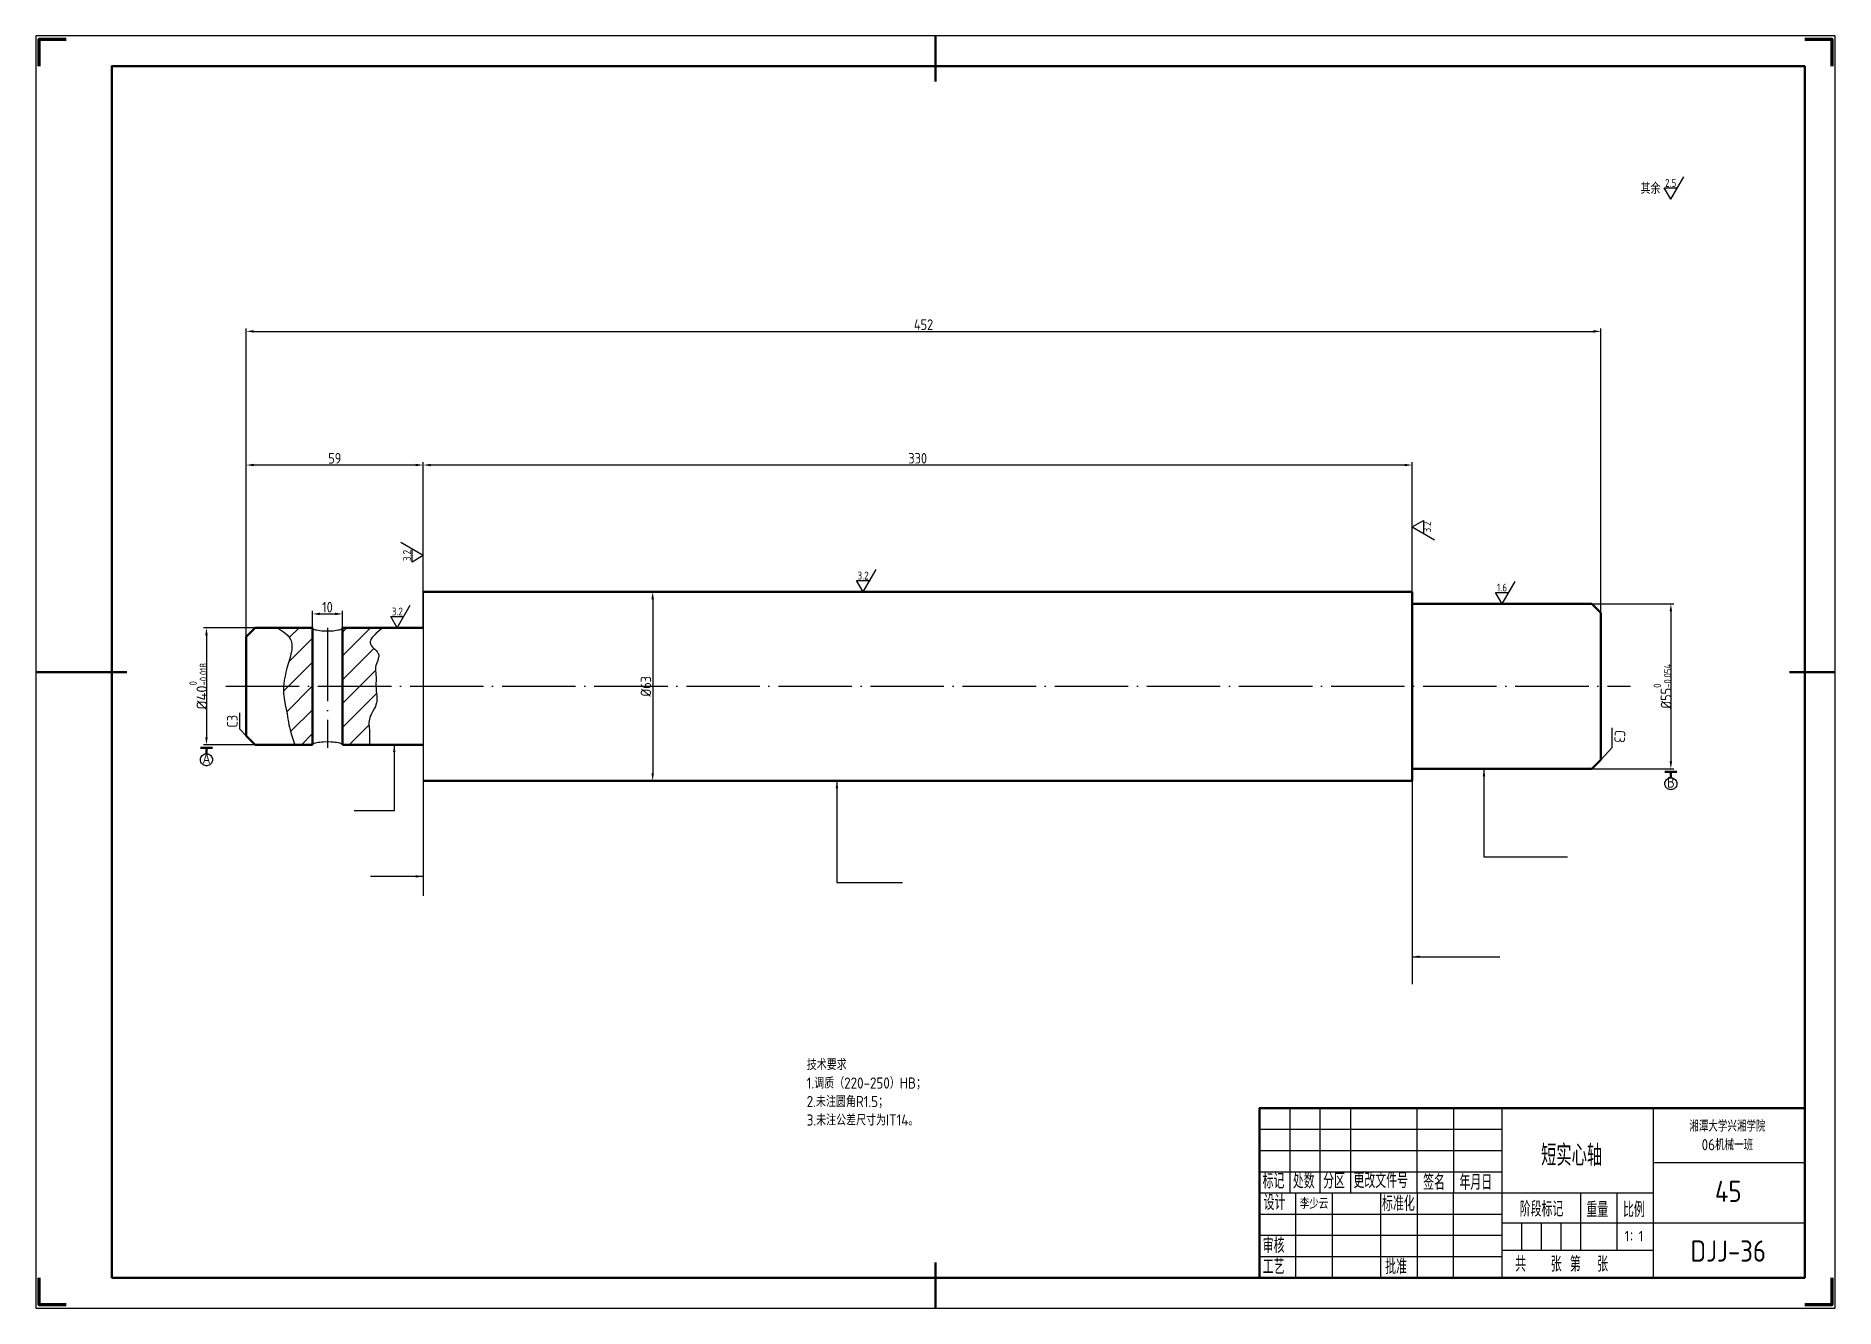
# Paper-space layout 'Gb A2 标题栏' of a CAD drawing. Header units: inches, sheet in millimetres. Extents: x -23 to 571, y -6 to 414.
# The model-space entities are those that its viewports show. They can reach past a viewport. Long polylines and large blocks are cut down to what shows.
import ezdxf
from ezdxf.enums import TextEntityAlignment as Align

# ---------------------------------------------------------------- set-up
doc = ezdxf.new("R2010")
doc.units = ezdxf.units.IN
doc.header["$MEASUREMENT"] = 0
doc.linetypes.add('ACAD_ISO04W100', pattern=[30, 24, -3, 0, -3])
for name, color, linetype, lineweight in [('中心线层', 4, 'ACAD_ISO04W100', 25), ('图框_内框线', 5, 'Continuous', 50), ('图框_角线', 5, 'Continuous', 200), ('文字层', 7, 'Continuous', 25), ('标注层', 3, 'Continuous', 25), ('粗实线', 7, 'Continuous', 50), ('粗实线层', 7, 'Continuous', 50)]:
    doc.layers.add(name, color=color, linetype=linetype, lineweight=lineweight)
for name, color, linetype in [('图框_外框线', 7, 'Continuous'), ('图框_标题栏属性', 1, 'Continuous'), ('图框_标题栏文字', 6, 'Continuous'), ('图框_视口', 7, 'Continuous')]:
    doc.layers.add(name, color=color, linetype=linetype)
doc.styles.get("Standard").update_dxf_attribs({"font": 'gbenor.shx', "bigfont": 'gbcbig.shx'})
doc.styles.add('工程字', font='gbenor.shx', dxfattribs={"bigfont": 'gbcbig.shx'})
doc.dimstyles.new('GB-3.5$0', dxfattribs={"dimtxt": 3.5, "dimasz": 2.5, "dimexe": 1, "dimexo": 0, "dimgap": 0.5, "dimtad": 1, "dimdec": 0, "dimdsep": 46, "dimtxsty": 'Standard', "dimcen": 0, "dimclrt": 7, "dimadec": 0, "dimazin": 2, "dimtfac": 1, "dimtdec": 0, "dimtmove": 0, "dimatfit": 3, "dimfxl": 1, "dimarcsym": 0})
doc.dimstyles.new('GB-3.5$7', dxfattribs={"dimtxt": 3.5, "dimasz": 2.5, "dimexe": 1, "dimexo": 0, "dimgap": 0.5, "dimtad": 1, "dimdec": 0, "dimdsep": 46, "dimtxsty": 'Standard', "dimcen": 0, "dimclrt": 7, "dimadec": 0, "dimazin": 2, "dimtfac": 1, "dimtdec": 0, "dimtmove": 0, "dimatfit": 3, "dimfxl": 1, "dimarcsym": 0})

# ---------------------------------------------------------------- blocks, each defined once
blk = doc.blocks.new('GB_A2 title block')
at = {"layer": '图框_内框线'}
for points in [[(272, 410), (272, 395)], [(-25, 200), (5, 200)], [(554, 200), (569, 200)], [(559, 56), (379, 56), (379, 0), (559, 0), (559, 56)], [(272, -10), (272, 5)]]:
    blk.add_lwpolyline(points, dxfattribs=at)
blk.add_lwpolyline([(0, 0), (559, 0), (559, 400), (0, 400)], close=True, dxfattribs=at)
at = {"layer": '图框_外框线'}
for p, q in [((389, 56), (389, 28)), ((399, 28), (399, 56)), ((409, 56), (409, 28)), ((431, 28), (431, 56)), ((443, 56), (443, 28)), ((459, 56), (459, 0)), ((509, 56), (509, 0)), ((379, 49), (459, 49)), ((379, 42), (459, 42)), ((509, 38), (559, 38)), ((379, 35), (459, 35)), ((379, 28), (509, 28)), ((391, 0), (391, 28)), ((403, 28), (403, 0)), ((419, 0), (419, 28)), ((431, 28), (431, 0)), ((443, 0), (443, 28)), ((485, 28), (485, 9)), ((497, 28), (497, 9)), ((379, 21), (459, 21)), ((559, 18), (459, 18)), ((465.5, 18), (465.5, 9)), ((472, 18), (472, 9)), ((478.5, 18), (478.5, 9)), ((379, 14), (459, 14)), ((379, 7), (459, 7)), ((509, 9), (459, 9))]:
    blk.add_line(p, q, dxfattribs=at)
blk.add_lwpolyline([(-25, -10), (569, -10), (569, 410), (-25, 410)], close=True, dxfattribs=at)
at = {"layer": '图框_角线', "flags": 128}
for points in [[(-24, 400), (-24, 409), (-15, 409)], [(559, 409), (568, 409), (568, 400)], [(-15, -9), (-24, -9), (-24, 0)], [(568, 0), (568, -9), (559, -9)], [(568, 0), (568, -9), (559, -9)]]:
    blk.add_lwpolyline(points, dxfattribs=at)
at = {"layer": '图框_标题栏属性', "style": '工程字'}
for tag, p in [('XXX2', (532.43, 46.93)), ('XXX1', (482.04, 40.8)), ('XXX3', (533.75, 28.53)), ('XXX4', (533.75, 8.82))]:
    blk.add_attdef(tag, text='', height=7, dxfattribs=at).set_placement(p, align=Align.MIDDLE)
for tag, height, p in [('XXX5', 3.5, (490.98, 13.58)), ('XXX6', 3.5, (502.6, 13.74)), ('XXX7', 5, (473.15, 4.04)), ('XXX8', 5, (496.55, 4.04))]:
    blk.add_attdef(tag, text='', height=height, dxfattribs=at).set_placement(p, align=Align.MIDDLE_CENTER)
at = {"layer": '图框_标题栏文字', "style": '工程字'}
for s, p in [('标记', (380, 29.44)), ('处数', (390, 29.44)), ('分区', (400, 29.44)), ('更改文件号', (410, 29.59)), ('签名', (433, 29)), ('年月日', (445, 29)), ('设计', (380.33, 22.35)), ('标准化', (419.44, 22)), ('阶段标记', (464.89, 20.2)), ('重量', (486.89, 20)), ('比例', (499, 20)), ('审核', (380.05, 8.15)), ('工艺', (380.05, 1.15)), ('批准', (420.47, 1.15)), ('共   张 第  张', (463.4, 2))]:
    blk.add_text(s, height=5, dxfattribs=at).set_placement(p)
blk = doc.blocks.new('*D18')
at = {"layer": 'Defpoints', "color": 0}
for p in [(1777.41, 525.25), (1325.53, 406.87), (1777.41, 406.87)]:
    blk.add_point(p, dxfattribs=at)
at = {"layer": '标注层', "color": 0, "lineweight": -2}
for p, q in [((1325.53, 406.87), (1325.53, 526.25)), ((1328.03, 525.25), (1774.91, 525.25)), ((1777.41, 406.87), (1777.41, 526.25))]:
    blk.add_line(p, q, dxfattribs=at)
at = {"layer": '标注层', "color": 0}
for points in [[(1328.03, 525.67), (1328.03, 524.83), (1325.53, 525.25)], [(1774.91, 525.67), (1774.91, 524.83), (1777.41, 525.25)]]:
    blk.add_solid(points, dxfattribs=at)
at = {"layer": '标注层', "color": 7, "insert": (1551.47, 527.5), "char_height": 3.5, "attachment_point": 5}
blk.add_mtext('452', dxfattribs=at)
blk = doc.blocks.new('*D19')
at = {"layer": 'Defpoints', "color": 0}
for p in [(1325.53, 480.67), (1325.53, 426.37), (1384.6, 426.37)]:
    blk.add_point(p, dxfattribs=at)
at = {"layer": '标注层', "color": 0, "lineweight": -2}
for p, q in [((1325.53, 426.37), (1325.53, 481.67)), ((1382.1, 480.67), (1328.03, 480.67)), ((1384.6, 426.37), (1384.6, 481.67))]:
    blk.add_line(p, q, dxfattribs=at)
at = {"layer": '标注层', "color": 0}
for points in [[(1328.03, 481.08), (1328.03, 480.25), (1325.53, 480.67)], [(1382.1, 481.08), (1382.1, 480.25), (1384.6, 480.67)]]:
    blk.add_solid(points, dxfattribs=at)
at = {"layer": '标注层', "color": 7, "insert": (1355.07, 482.92), "char_height": 3.5, "attachment_point": 5}
blk.add_mtext('59', dxfattribs=at)
blk = doc.blocks.new('*D20')
at = {"layer": 'Defpoints', "color": 0}
for p in [(1384.6, 480.67), (1384.6, 438.37), (1714.46, 438.37)]:
    blk.add_point(p, dxfattribs=at)
at = {"layer": '标注层', "color": 0, "lineweight": -2}
for p, q in [((1384.6, 438.37), (1384.6, 481.67)), ((1711.96, 480.67), (1387.1, 480.67)), ((1714.46, 438.37), (1714.46, 481.67))]:
    blk.add_line(p, q, dxfattribs=at)
at = {"layer": '标注层', "color": 0}
for points in [[(1387.1, 481.08), (1387.1, 480.25), (1384.6, 480.67)], [(1711.96, 481.08), (1711.96, 480.25), (1714.46, 480.67)]]:
    blk.add_solid(points, dxfattribs=at)
at = {"layer": '标注层', "color": 7, "insert": (1549.53, 482.92), "char_height": 3.5, "attachment_point": 5}
blk.add_mtext('330', dxfattribs=at)
blk = doc.blocks.new('*D21')
at = {"layer": 'Defpoints', "color": 0}
for p in [(1476.1, 438.37), (1461.12, 375.37), (1476.1, 375.37)]:
    blk.add_point(p, dxfattribs=at)
at = {"layer": '标注层', "color": 0, "lineweight": -2}
for p, q in [((1476.1, 438.37), (1460.12, 438.37)), ((1461.12, 435.87), (1461.12, 377.87)), ((1476.1, 375.37), (1460.12, 375.37))]:
    blk.add_line(p, q, dxfattribs=at)
at = {"layer": '标注层', "color": 0}
for points in [[(1460.7, 435.87), (1461.54, 435.87), (1461.12, 438.37)], [(1460.7, 377.87), (1461.54, 377.87), (1461.12, 375.37)]]:
    blk.add_solid(points, dxfattribs=at)
at = {"layer": '标注层', "color": 7, "insert": (1458.87, 406.87), "char_height": 3.5, "attachment_point": 5, "rotation": 90}
blk.add_mtext('%%C63', dxfattribs=at)
blk = doc.blocks.new('*D22')
at = {"layer": 'Defpoints', "color": 0}
for p in [(1328.53, 426.37), (1312.28, 387.37), (1328.53, 387.37)]:
    blk.add_point(p, dxfattribs=at)
at = {"layer": '标注层', "color": 0, "lineweight": -2}
for p, q in [((1328.53, 426.37), (1311.28, 426.37)), ((1312.28, 423.87), (1312.28, 389.87)), ((1328.53, 387.37), (1311.28, 387.37))]:
    blk.add_line(p, q, dxfattribs=at)
at = {"layer": '标注层', "color": 0}
for points in [[(1311.87, 423.87), (1312.7, 423.87), (1312.28, 426.37)], [(1311.87, 389.87), (1312.7, 389.87), (1312.28, 387.37)]]:
    blk.add_solid(points, dxfattribs=at)
at = {"layer": '标注层', "color": 7, "insert": (1309.54, 406.87), "char_height": 3.5, "attachment_point": 5, "rotation": 90}
blk.add_mtext('{\\fISOCPEUR|b0|i0|c0|p34;%%C40\\Fgbenor,gbcbig|c134;\\H0.7x;\\S0^ -0.018;}', dxfattribs=at)
blk = doc.blocks.new('*D23')
at = {"layer": 'Defpoints', "color": 0}
for p in [(1774.41, 434.37), (1774.41, 379.37), (1800.76, 379.37)]:
    blk.add_point(p, dxfattribs=at)
at = {"layer": '标注层', "color": 0, "lineweight": -2}
for p, q in [((1774.41, 434.37), (1801.76, 434.37)), ((1800.76, 431.87), (1800.76, 381.87)), ((1774.41, 379.37), (1801.76, 379.37))]:
    blk.add_line(p, q, dxfattribs=at)
at = {"layer": '标注层', "color": 0}
for points in [[(1800.34, 431.87), (1801.18, 431.87), (1800.76, 434.37)], [(1800.34, 381.87), (1801.18, 381.87), (1800.76, 379.37)]]:
    blk.add_solid(points, dxfattribs=at)
at = {"layer": '标注层', "color": 7, "insert": (1797.97, 406.87), "char_height": 3.5, "attachment_point": 5, "rotation": 90}
blk.add_mtext('%%C55{\\H0.7x;\\S0^ -0.054;}', dxfattribs=at)
blk = doc.blocks.new('下基准')
at = {"layer": '标注层'}
blk.add_circle((0, -5), 2, dxfattribs=at)
at = {"layer": '粗实线层'}
for p, q in [((2, -1), (-2, -1)), ((0, -3), (0, -1))]:
    blk.add_line(p, q, dxfattribs=at)
at = {"layer": '文字层'}
blk.add_attdef('A', text='', height=3.5, dxfattribs=at).set_placement((0, -4.56), align=Align.MIDDLE_CENTER)
blk = doc.blocks.new('粗糙度')
at = {"layer": '标注层'}
for p, q in [((0, 0), (4.33, 7.5)), ((0, 0), (-2.17, 3.75)), ((-2.17, 3.75), (2.17, 3.75))]:
    blk.add_line(p, q, dxfattribs=at)
at = {"layer": '文字层'}
blk.add_attdef('3.2', text='', height=2.62, dxfattribs=at).set_placement((0, 5.42), align=Align.MIDDLE_CENTER)
blk = doc.blocks.new('右粗糙度')
at = {"layer": '标注层'}
for p, q in [((0, 0), (3.75, 2.17)), ((3.75, 2.17), (3.75, -2.17)), ((0, 0), (7.5, -4.33))]:
    blk.add_line(p, q, dxfattribs=at)
at = {"layer": '文字层'}
blk.add_attdef('3.2', text='', height=2.62, rotation=90, dxfattribs=at).set_placement((4.99, 0), align=Align.MIDDLE_CENTER)
blk = doc.blocks.new('左粗糙度')
at = {"layer": '标注层'}
for p, q in [((0, 0), (-7.5, 4.33)), ((-3.75, -2.17), (-3.75, 2.17)), ((0, 0), (-3.75, -2.17))]:
    blk.add_line(p, q, dxfattribs=at)
at = {"layer": '文字层'}
blk.add_attdef('3.2', text='', height=2.62, rotation=90, dxfattribs=at).set_placement((-5.42, 0), align=Align.MIDDLE_CENTER)
blk = doc.blocks.new('*D27')
at = {"layer": 'Defpoints', "color": 0}
for p in [(1347.65, 426.31), (1357.64, 431), (1357.64, 426.31)]:
    blk.add_point(p, dxfattribs=at)
at = {"layer": '标注层', "color": 0, "lineweight": -2}
for p, q in [((1347.65, 426.31), (1347.65, 432)), ((1350.15, 431), (1355.14, 431)), ((1357.64, 426.31), (1357.64, 432))]:
    blk.add_line(p, q, dxfattribs=at)
at = {"layer": '标注层', "color": 0}
for points in [[(1350.15, 431.42), (1350.15, 430.59), (1347.65, 431)], [(1355.14, 431.42), (1355.14, 430.59), (1357.64, 431)]]:
    blk.add_solid(points, dxfattribs=at)
at = {"layer": '标注层', "color": 7, "insert": (1352.64, 433.25), "char_height": 3.5, "attachment_point": 5}
blk.add_mtext('10', dxfattribs=at)

msp = doc.modelspace()

# ---------------------------------------------------------------- hatches: boundary and pattern name
at = {"layer": '标注层'}
h = msp.add_hatch(dxfattribs=at)
h.set_pattern_fill('ANSI31', color=256, scale=45, style=0)
h.set_pattern_definition([(45, (1335.981, 387.373), (-3.9775, 3.9775), [])])
edge = h.paths.add_edge_path()
edge.add_spline(control_points=[(1368.82, 406.87), (1368.78, 408.17), (1369.02, 410.28), (1368.25, 413.85), (1371.13, 417.69), (1364.77, 421.32), (1368.67, 424.42), (1371.12, 426.37)], knot_values=[0, 0, 0, 0, 3.815974, 6.389415, 10.784308, 14.876786, 21.806616, 21.806616, 21.806616, 21.806616], degree=3, periodic=0)
edge.add_line((1371.12, 426.37), (1357.64, 426.37))
edge.add_line((1357.64, 426.37), (1357.64, 406.87))
edge.add_line((1357.64, 406.87), (1368.82, 406.87))
edge = h.paths.add_edge_path()
edge.add_spline(control_points=[(1366.61, 387.37), (1366.66, 388.93), (1366.74, 391.9), (1366.12, 396.68), (1369.86, 400.9), (1368.88, 404.77), (1368.82, 406.87)], knot_values=[21.806616, 21.806616, 21.806616, 21.806616, 26.516906, 30.802861, 35.566527, 41.787831, 41.787831, 41.787831, 41.787831], degree=3, periodic=0)
edge.add_line((1368.82, 406.87), (1357.64, 406.87))
edge.add_line((1357.64, 406.87), (1357.64, 387.37))
edge.add_line((1357.64, 387.37), (1366.61, 387.37))
edge = h.paths.add_edge_path()
edge.add_line((1347.64, 406.87), (1338.02, 406.87))
edge.add_spline(control_points=[(1338.02, 406.87), (1337.94, 405.78), (1337.96, 402.76), (1339.15, 398.46), (1339.82, 392.96), (1340.98, 389.57), (1341.74, 387.37)], knot_values=[21.483889, 21.483889, 21.483889, 21.483889, 24.865782, 30.843836, 34.566757, 41.517687, 41.517687, 41.517687, 41.517687], degree=3, periodic=0)
edge.add_line((1341.74, 387.37), (1347.64, 387.37))
edge.add_line((1347.64, 387.37), (1347.64, 406.87))
edge = h.paths.add_edge_path()
edge.add_line((1347.64, 426.37), (1335.98, 426.37))
edge.add_spline(control_points=[(1335.98, 426.37), (1337.82, 425.17), (1342.12, 422.35), (1339.4, 414.37), (1338.18, 409.3), (1338.02, 406.87)], knot_values=[0, 0, 0, 0, 5.991732, 13.994199, 21.483889, 21.483889, 21.483889, 21.483889], degree=3, periodic=0)
edge.add_line((1338.02, 406.87), (1347.64, 406.87))
edge.add_line((1347.64, 406.87), (1347.64, 426.37))

# ---------------------------------------------------------------- linework, layer by layer
at = {"layer": '中心线层'}
for p, q in [((1352.64, 426.37), (1352.64, 386.34)), ((1318.74, 406.87), (1787.31, 406.87))]:
    msp.add_line(p, q, dxfattribs=at)
at = {"layer": '文字层'}
msp.add_line((1384.6, 438.37), (1384.6, 375.37), dxfattribs=at)
at = {"layer": '标注层'}
for p, q in [((1323.4, 392.51), (1323.4, 398.05)), ((1325.53, 390.37), (1323.4, 392.51)), ((1781.13, 386.42), (1781.13, 393)), ((1777.41, 382.37), (1781.13, 386.42)), ((1384.6, 375.37), (1384.6, 336.91)), ((1714.46, 375.37), (1714.46, 307.5))]:
    msp.add_line(p, q, dxfattribs=at)
msp.add_ellipse((1352.64, 426.37), major_axis=(-5, 0), ratio=0.206906, start_param=0, end_param=3.141593, dxfattribs=at)
at = {"layer": '标注层', "extrusion": (0, 0, -1)}
msp.add_ellipse((1352.64, 387.37), major_axis=(-5, 0), ratio=0.206906, start_param=0, end_param=3.141593, dxfattribs=at)
at = {"layer": '标注层'}
for points in [[(1335.98, 426.37), (1340.39, 422.32), (1339.53, 414.36), (1338.06, 403.59), (1339.17, 397.71), (1339.78, 394.04), (1341.74, 387.37)], [(1371.12, 426.37), (1367.1, 420.73), (1369.67, 417.54), (1368.69, 413.26), (1368.82, 410.69), (1368.82, 406.87), (1368.82, 400.65), (1366.73, 396.37), (1366.61, 392.08), (1366.61, 387.37)]]:
    msp.add_spline(points, degree=3, dxfattribs=at)
at = {"layer": '粗实线'}
for p, q in [((1384.6, 438.37), (1714.46, 438.37)), ((1714.46, 438.37), (1714.46, 379.37)), ((1714.46, 434.37), (1774.41, 434.37)), ((1777.41, 431.37), (1774.41, 434.37)), ((1328.53, 426.37), (1325.53, 423.37)), ((1328.53, 426.37), (1347.64, 426.37)), ((1347.64, 426.37), (1347.64, 387.37)), ((1357.64, 426.37), (1357.64, 387.37)), ((1357.64, 426.37), (1384.6, 426.37)), ((1777.41, 431.37), (1777.41, 382.37)), ((1325.53, 423.37), (1325.53, 390.37)), ((1328.53, 387.37), (1325.53, 390.37)), ((1328.53, 387.37), (1347.64, 387.37)), ((1357.64, 387.37), (1384.6, 387.37)), ((1714.46, 379.37), (1774.41, 379.37)), ((1714.46, 375.37), (1714.46, 379.37)), ((1774.41, 379.37), (1756.1, 379.37)), ((1774.41, 379.37), (1777.41, 382.37)), ((1384.6, 375.37), (1714.46, 375.37))]:
    msp.add_line(p, q, dxfattribs=at)

# ---------------------------------------------------------------- block references
at = {"layer": '标注层'}
for name, p, values in [('粗糙度', (1800.72, 569.34), {'3.2': '2.5'}), ('右粗糙度', (1714.46, 460.02), {'3.2': '3.2'}), ('左粗糙度', (1384.6, 450.48), {'3.2': '3.2'}), ('粗糙度', (1531.3, 438.37), {'3.2': '3.2'}), ('粗糙度', (1744.44, 434.37), {'3.2': '1.6'}), ('粗糙度', (1375.94, 426.37), {'3.2': '3.2'}), ('下基准', (1312.28, 387.37), {'A': 'A'}), ('下基准', (1800.76, 379.37), {'A': 'B'})]:
    msp.add_blockref(name, p, dxfattribs=at).add_auto_attribs(values)

# ---------------------------------------------------------------- texts
at = {"layer": '文字层', "insert": (1512.51, 282.54), "char_height": 3.7, "width": 325.7223, "attachment_point": 1}
msp.add_mtext('技术要求\\P1.调质（220-250）HB；\\P2.未注圆角R1.5；\\P3.未注公差尺寸为IT14。', dxfattribs=at)
at = {"layer": '标注层', "insert": (1793.97, 572.94), "char_height": 3.7, "width": 75.0625, "attachment_point": 5, "style": '工程字'}
msp.add_mtext('其余', dxfattribs=at)
at = {"layer": '标注层', "char_height": 3.5, "attachment_point": 5}
for insert, width, rotation in [((1320.9, 395.18), 3.4777, 90), ((1783.73, 390.13), 5.4476, 265.81394)]:
    msp.add_mtext('C3', dxfattribs=dict(at, insert=insert, width=width, rotation=rotation))

# ---------------------------------------------------------------- dimensions: what is measured, and where the dimension line sits
at = {"layer": '标注层'}
for base, p1, p2, picture, middle in [((1777.41, 525.25), (1325.53, 406.87), (1777.41, 406.87), '*D18', (1551.47, 527.5)), ((1325.53, 480.67), (1384.6, 426.37), (1325.53, 426.37), '*D19', (1355.07, 482.92)), ((1384.6, 480.67), (1714.46, 438.37), (1384.6, 438.37), '*D20', (1549.53, 482.92)), ((1357.64, 431), (1347.65, 426.31), (1357.64, 426.31), '*D27', (1352.64, 433.25))]:
    dim = msp.add_linear_dim(base=base, p1=p1, p2=p2, dimstyle='GB-3.5$0', dxfattribs=at)
    dim.commit()
    dim.dimension.update_dxf_attribs({"geometry": picture, "text_midpoint": middle})
for base, p1, p2, text, picture, middle in [((1461.12, 375.37), (1476.1, 438.37), (1476.1, 375.37), '%%C<>', '*D21', (1458.87, 406.87)), ((1800.76, 379.37), (1774.41, 434.37), (1774.41, 379.37), '%%C<>{\\H0.7x;\\S0^ -0.054;}', '*D23', (1797.97, 406.87)), ((1312.28, 387.37), (1328.53, 426.37), (1328.53, 387.37), '{\\fISOCPEUR|b0|i0|c0|p34;%%C40\\Fgbenor,gbcbig|c134;\\H0.7x;\\S0^ -0.018;}', '*D22', (1309.54, 406.87))]:
    dim = msp.add_linear_dim(base=base, p1=p1, p2=p2, angle=90, text=text, dimstyle='GB-3.5$0', dxfattribs=at)
    dim.commit()
    dim.dimension.update_dxf_attribs({"geometry": picture, "text_midpoint": middle})

# ---------------------------------------------------------------- leaders
for points in [[(1374.91, 387.44), (1374.91, 365.3), (1361.5, 365.3)], [(1738.41, 379.37), (1738.41, 349.92), (1766.31, 349.92)], [(1522.58, 375.37), (1522.58, 341.46), (1544.4, 341.46)], [(1384.6, 343.45), (1367.02, 343.45)], [(1714.46, 316.64), (1743.67, 316.64)]]:
    msp.add_leader(points, dimstyle='GB-3.5$7', override={"dimgap": 0.5, "dimtad": 0}, dxfattribs=at)

psp = doc.layouts.new('Gb A2 标题栏')

# ---------------------------------------------------------------- linework, layer by layer
at = {"layer": '图框_视口'}
psp.add_lwpolyline([(2, 404), (561, 404), (561, 60), (381, 60), (381, 4), (2, 4), (2, 404)], close=True, dxfattribs=at)

# ---------------------------------------------------------------- block references
ref = psp.add_blockref('GB_A2 title block', (2, 4))
ref.add_attrib('XXX1', '短实心轴', dxfattribs={"layer": '图框_标题栏属性', "height": 7, "style": '工程字'}).set_placement((484.04, 44.8), align=Align.MIDDLE)
ref.add_attrib('XXX3', '45', dxfattribs={"layer": '图框_标题栏属性', "height": 7, "style": '工程字'}).set_placement((535.75, 32.53), align=Align.MIDDLE)
ref.add_attrib('XXX4', 'DJJ-36', dxfattribs={"layer": '图框_标题栏属性', "height": 7, "style": '工程字'}).set_placement((535.75, 12.82), align=Align.MIDDLE)
ref.add_attrib('XXX6', '1：1', dxfattribs={"layer": '图框_标题栏属性', "height": 3.5, "style": '工程字'}).set_placement((504.6, 17.74), align=Align.MIDDLE_CENTER)

# ---------------------------------------------------------------- texts
at = {"layer": '文字层', "insert": (535.47, 51.01), "char_height": 3.7, "width": 50, "attachment_point": 5, "style": '工程字'}
psp.add_mtext('湘潭大学兴湘学院\\P06机械一班', dxfattribs=at)
at = {"layer": '标注层', "insert": (399, 28.5), "char_height": 3.5, "width": 12, "attachment_point": 5, "style": '工程字'}
psp.add_mtext('李少云', dxfattribs=at)

# ---------------------------------------------------------------- viewports
at = {"layer": '图框_视口'}
vp = psp.add_viewport(center=(281.5, 204), size=(559, 400), view_center_point=(1563.04, 411.63), view_height=404.1104, dxfattribs=at)
vp.dxf.flags = 0x10000  # cut along an outline
vp.dxf.clipping_boundary_handle = psp.add_lwpolyline([(2, 404), (561, 404), (561, 60), (381, 60), (381, 4), (2, 4), (2, 404)], format="xyb", close=True, dxfattribs={"invisible": 1}).dxf.handle

doc.saveas('drawing.dxf')
